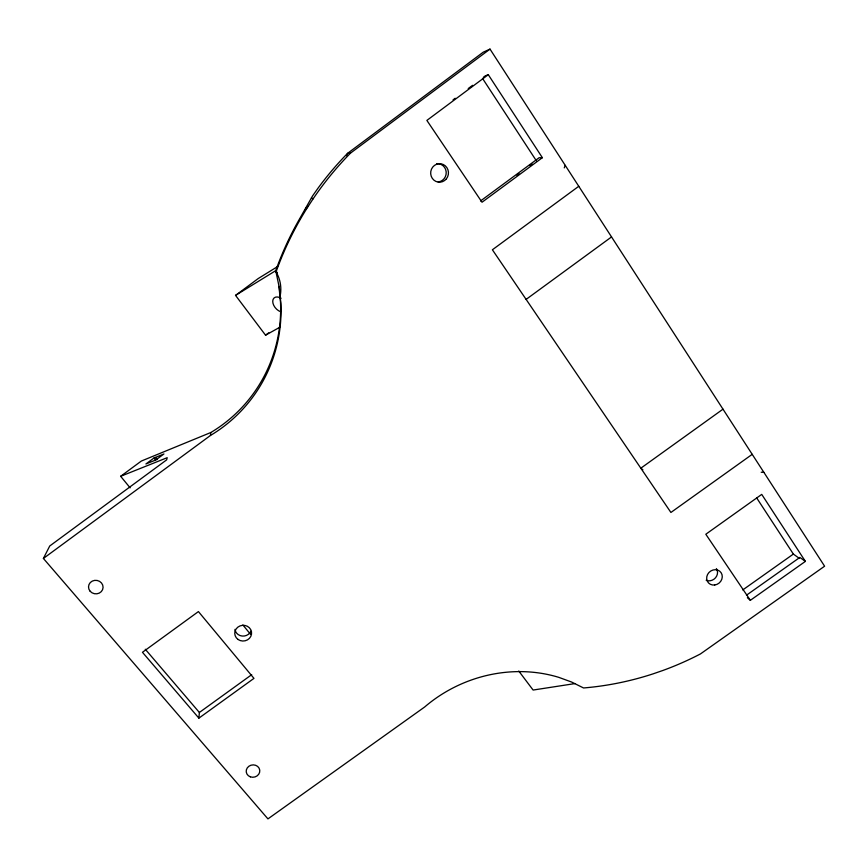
<?xml version="1.0" encoding="UTF-8"?>
<svg xmlns="http://www.w3.org/2000/svg" width="868" height="868" viewBox="0 0 868 868"><rect width="100%" height="100%" fill="white"/><g stroke="black" fill="none" stroke-linecap="round" stroke-linejoin="round"><path stroke-width="1.3" d="M198.891 718.14L142.46 652.291L198.425 611.582L253.966 678.375L198.891 718.14L199.369 712.476L145.271 649.242M279.615 327.366L265.554 335.189L235.543 295.391L275.731 270.653A307.239 291.887 -52.2 0 1 299.97 218.194L312.513 195.994L317.862 188.399A302.455 287.666 -52.5 0 1 347.645 153.289L483.259 52.167L490.008 49.107L824.6 566.207L700.443 653.94A308.4 291.279 -49.6 0 1 662.87 670.476L653.203 673.818A308.4 291.279 -49.6 0 1 583.546 687.966L571.535 682.009L558.753 677.344A132.522 118.384 -23.5 0 0 424.669 706.986L267.941 818.893L43.4 558.45L210.447 435.476L210.826 432.514A154.884 148.526 35.6 0 0 280.516 302.238L278.975 286.375M280.125 295.847L280.494 294.002A34.091 33.451 46.2 0 0 276.067 271.879L275.731 270.653L277.315 272.791M564.254 167.882L565.252 165.397M304.885 210.013L307.717 206.443M346.43 155.697L347.645 153.289L350.52 153.104L490.008 49.107M43.4 558.45L49.726 546.005L166.645 459.877L167.22 457.675L120.652 476.304L130.124 487.827M276.067 271.879A310.527 294.762 -52 0 1 306.643 208.754L313.077 198.87A310.527 294.762 -52 0 1 350.52 153.104M305.97 208.212L307.825 206.53M453.053 99.863L455.212 98.247M468.232 88.558L472.572 85.335M483.411 77.263L485.581 75.646M488.293 74.691L426.872 120.413L482.022 202.233L542.37 157.694L488.293 74.691L486.481 75.332M235.543 295.391L258.23 278.541L277.684 266.509M265.554 335.189L268.765 332.813M480.525 200.964L539.115 157.726L542.37 157.694M516.829 175.206L518.999 173.6M529.849 165.593L532.019 163.998M120.652 476.304L141.354 461.038L210.826 432.514M153.972 458.022L145.911 463.968L155.741 460.007L163.933 453.964L153.972 458.022L155.676 460.127M578.772 186.284L492.395 249.778L670.91 512.467L752.209 454.344M526.116 299.395L611.539 236.931M199.369 712.476L251.709 674.675M722.99 409.175L640.834 468.199L642.884 469.794M742.769 589.925L793.374 554.077L799.461 558.46M746.469 595.198L799.851 557.419L805.385 561.39L750.353 600.32L747.37 597.716M574.996 683.583L533.104 690.049L518.771 671.04M761.203 472.246L763.851 472.322M311.449 197.926L313.077 198.87M305.84 208.114L306.643 208.754M242.899 625.003L250.646 634.432M155.383 457.447L157.086 459.552M750.353 600.32L705.814 534.243L761.735 494.391L805.385 561.39M482.499 78.38L536.359 160.797M756.788 498.091L793.374 554.077M275.731 270.653L279.333 287.785L280.896 303.811A156.631 150.153 35.3 0 1 210.447 435.476M250.885 631.22A8.333 7.79 -5.4 0 1 242.096 636.038A8.333 7.79 -5.4 0 1 234.946 629.398M280.581 311.688A8.788 5.642 48.6 0 1 272.736 301.142A8.788 5.642 48.6 0 1 281.113 298.245M716.382 568.583A8.051 7.28 -40.6 0 1 715.471 577.838A8.051 7.28 -40.6 0 1 706.183 580.28M436.637 163.705A9.157 8.788 -84.4 0 1 446.185 171.918A9.157 8.788 -84.4 0 1 438.221 181.922M238.016 639.445A8.42 7.855 -5.6 0 0 251.514 634.128A8.42 7.855 -5.6 0 0 239.991 625.926A8.42 7.855 -5.6 0 0 238.016 639.445M714.722 584.999A8.137 7.345 -40.5 0 0 721.102 572.685A8.137 7.345 -40.5 0 0 707.583 574.453A8.137 7.345 -40.5 0 0 714.722 584.999M446.38 178.841A9.255 8.886 -84.1 0 0 441.096 163.824A9.255 8.886 -84.1 0 0 431.212 176.204A9.255 8.886 -84.1 0 0 446.38 178.841M90.131 591.238A7.291 6.76 7.4 0 0 102.587 589.654A7.291 6.76 7.4 0 0 94.677 580.377A7.291 6.76 7.4 0 0 90.131 591.238M250.353 776.838A6.814 6.174 -8.7 0 0 259.749 770.122A6.814 6.174 -8.7 0 0 248.888 766.249A6.814 6.174 -8.7 0 0 250.353 776.838"/></g></svg>
